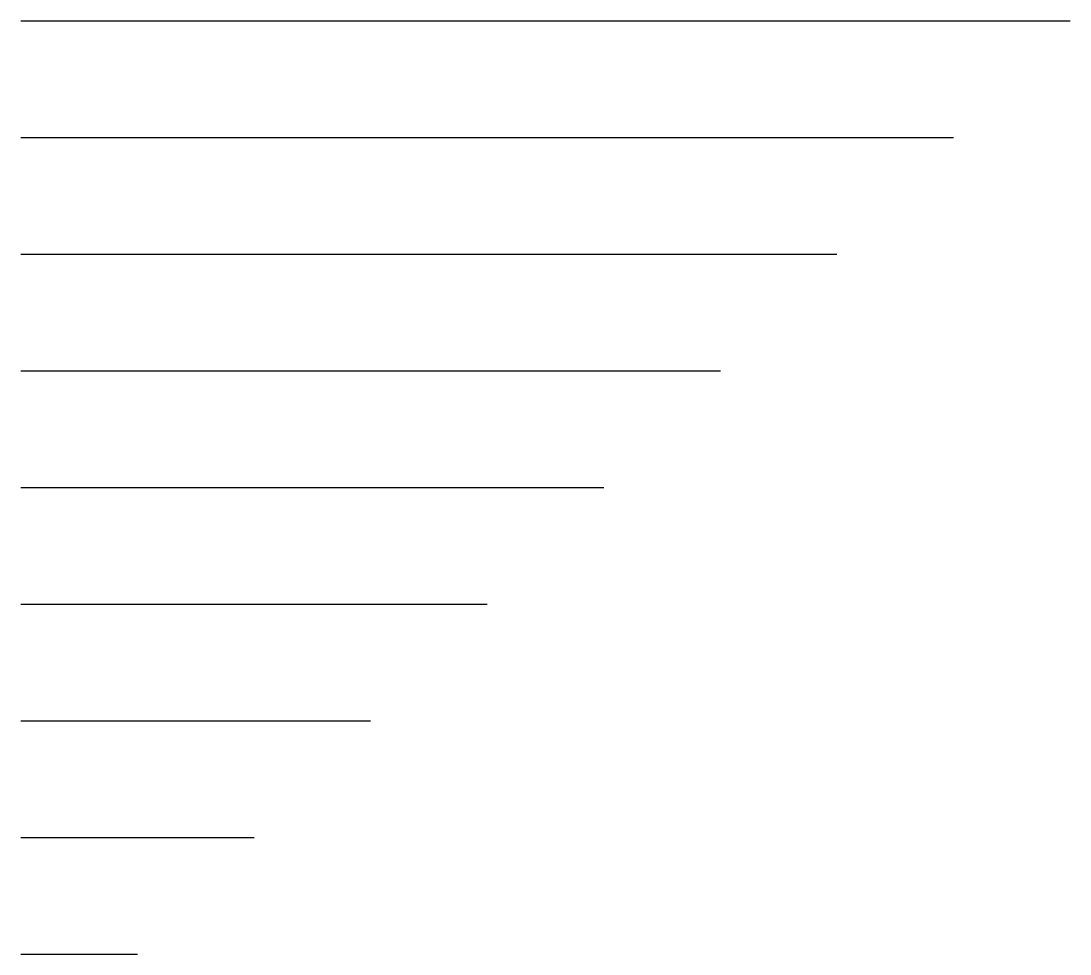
# Model space of a CAD drawing. Header units: millimetres. Extents: x 0 to 9, y 0 to 8.
import ezdxf

# ---------------------------------------------------------------- set-up
doc = ezdxf.new("R2010")
doc.units = ezdxf.units.MM

# ---------------------------------------------------------------- blocks, each defined once
blk = doc.blocks.new('L9')
blk.add_line((0, 0), (9, 0))
blk = doc.blocks.new('L8')
blk.add_line((0, 0), (8, 0))
blk.add_blockref('L9', (0, 1))
blk = doc.blocks.new('L7')
blk.add_line((0, 0), (7, 0))
blk.add_blockref('L8', (0, 1))
blk = doc.blocks.new('L6')
blk.add_line((0, 0), (6, 0))
blk.add_blockref('L7', (0, 1))
blk = doc.blocks.new('L5')
blk.add_line((0, 0), (5, 0))
blk.add_blockref('L6', (0, 1))
blk = doc.blocks.new('L4')
blk.add_line((0, 0), (4, 0))
blk.add_blockref('L5', (0, 1))
blk = doc.blocks.new('L3')
blk.add_line((0, 0), (3, 0))
blk.add_blockref('L4', (0, 1))
blk = doc.blocks.new('L2')
blk.add_line((0, 0), (2, 0))
blk.add_blockref('L3', (0, 1))
blk = doc.blocks.new('L1')
blk.add_line((0, 0), (1, 0))
blk.add_blockref('L2', (0, 1))

msp = doc.modelspace()

# ---------------------------------------------------------------- block references
msp.add_blockref('L1', (0, 0))

doc.saveas('drawing.dxf')
